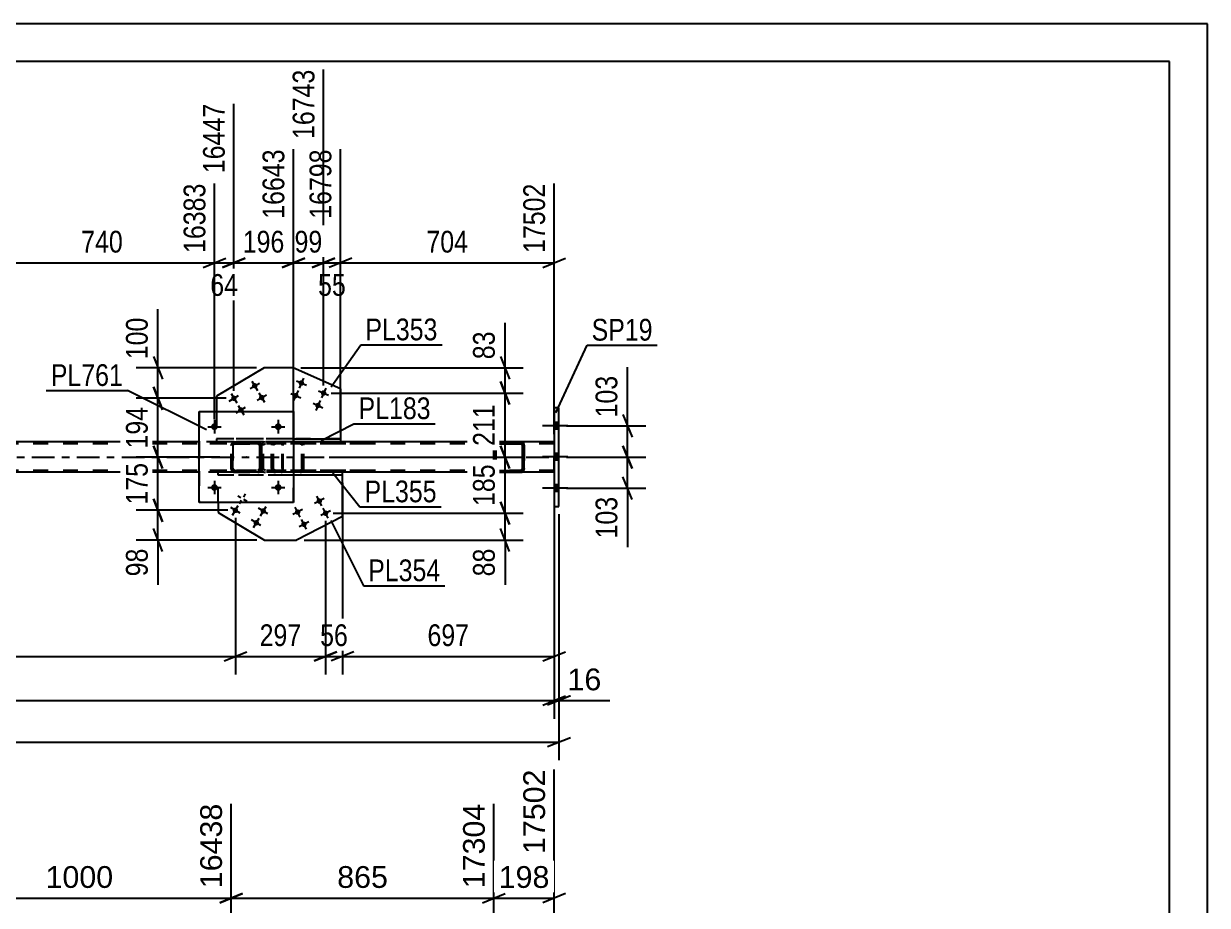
# Model space of a CAD drawing. Header units: millimetres. Extents: x -57 to 784, y -422 to 172.
# Drawn here: x 628 to 783.9, y 55.6 to 171.6 of the extents above; entities that cross this region are included whole.
import ezdxf

# ---------------------------------------------------------------- set-up
doc = ezdxf.new("R2010")
doc.units = ezdxf.units.MM
doc.linetypes.add('DXK_LINE_DOT2', pattern=[3.9198, 1.9599, -1.9599])
doc.linetypes.add('DXK_LINE_DOT3', pattern=[5.9187, 2.979, -0.9799, 0.9799, -0.9799])
doc.styles.add('Arial', font='ARIAL.TTF', dxfattribs={"height": 0.2})
doc.styles.add('Arial Narrow', font='ARIALN.TTF', dxfattribs={"height": 0.2})

# ---------------------------------------------------------------- blocks, each defined once
blk = doc.blocks.new('Unknown-122572092-1115')
at = {"color": 5, "linetype": 'Continuous'}
for p, q in [((783.89, 171.64), (-57.11, 171.64)), ((783.89, -422.36), (783.89, 171.64)), ((778.89, 166.64), (-52.11, 166.64)), ((778.89, -417.36), (778.89, 166.64))]:
    blk.add_line(p, q, dxfattribs=at)
blk = doc.blocks.new('Part-122572092-5072 - 5002')
at = {"color": 7, "linetype": 'DXK_LINE_DOT2'}
for p, q in [((660.68, 116.29), (660.64, 116.11)), ((660.64, 113.07), (660.64, 116.11)), ((660.89, 116.11), (660.91, 116.2)), ((660.89, 113.07), (660.89, 116.11)), ((660.91, 116.2), (660.97, 116.28)), ((661.15, 116.59), (660.95, 116.55)), ((660.97, 116.28), (661.05, 116.33)), ((661.05, 116.33), (661.15, 116.35)), ((672.92, 116.59), (661.15, 116.59)), ((672.92, 116.35), (661.15, 116.35)), ((664.58, 116.55), (664.38, 116.59)), ((664.38, 116.35), (664.48, 116.33)), ((664.48, 116.33), (664.56, 116.28)), ((664.56, 116.28), (664.62, 116.2)), ((664.62, 116.2), (664.64, 116.11)), ((664.64, 113.07), (664.64, 116.11)), ((664.89, 116.11), (664.86, 116.29)), ((664.89, 113.07), (664.89, 116.11)), ((660.64, 113.07), (660.68, 112.88)), ((660.91, 112.98), (660.89, 113.07)), ((660.97, 112.9), (660.91, 112.98)), ((660.95, 112.62), (661.15, 112.59)), ((661.05, 112.85), (660.97, 112.9)), ((661.15, 112.83), (661.05, 112.85)), ((672.92, 112.83), (661.15, 112.83)), ((672.92, 112.59), (661.15, 112.59)), ((664.48, 112.85), (664.38, 112.83)), ((664.38, 112.59), (664.58, 112.62)), ((664.56, 112.9), (664.48, 112.85)), ((664.62, 112.98), (664.56, 112.9)), ((664.64, 113.07), (664.62, 112.98)), ((664.86, 112.88), (664.89, 113.07))]:
    blk.add_line(p, q, dxfattribs=at)
for centre, start, end in [((661.13, 116.09), 110.7583, 155.68), ((664.4, 116.09), 24.32, 69.2417), ((661.13, 113.09), 204.32, 249.2417), ((664.4, 113.09), 290.7583, 335.68)]:
    blk.add_arc(centre, 0.496, start, end, dxfattribs=at)
blk = doc.blocks.new('Part-122572092-5283 - 5002')
at = {"color": 7, "linetype": 'DXK_LINE_DOT2'}
for p, q in [((697.85, 116.35), (43.11, 116.35)), ((669.7, 116.59), (651.11, 116.59)), ((697.85, 112.59), (697.85, 116.59)), ((697.85, 112.83), (43.11, 112.83)), ((669.98, 112.59), (651.11, 112.59)), ((693.45, 112.59), (690.4, 112.59))]:
    blk.add_line(p, q, dxfattribs=at)
at = {"color": 2, "linetype": 'Continuous'}
for p, q in [((651.11, 116.59), (623.51, 116.59)), ((697.85, 116.59), (669.7, 116.59)), ((651.11, 112.59), (623.51, 112.59)), ((690.4, 112.59), (669.98, 112.59)), ((697.85, 112.59), (693.45, 112.59))]:
    blk.add_line(p, q, dxfattribs=at)
at = {"color": 7, "linetype": 'DXK_LINE_DOT3'}
blk.add_line((43.11, 114.59), (697.85, 114.59), dxfattribs=at)
blk = doc.blocks.new('Part-122572092-5078 - 5002')
at = {"color": 7, "linetype": 'DXK_LINE_DOT2'}
for p, q in [((661.91, 116.59), (652.51, 116.59)), ((661.91, 116.35), (652.51, 116.35)), ((659.36, 116.29), (659.32, 116.11)), ((659.32, 113.07), (659.32, 116.11)), ((659.57, 116.11), (659.59, 116.2)), ((659.57, 113.07), (659.57, 116.11)), ((659.59, 116.2), (659.64, 116.28)), ((659.82, 116.59), (659.63, 116.55)), ((659.64, 116.28), (659.73, 116.33)), ((659.73, 116.33), (659.82, 116.35)), ((660.64, 116.59), (660.64, 116.35)), ((662.02, 116.55), (661.91, 116.59)), ((661.91, 116.35), (661.97, 116.33)), ((661.97, 116.33), (662.01, 116.28)), ((662.01, 116.28), (662.04, 116.2)), ((662.11, 116.45), (662.02, 116.55)), ((662.04, 116.2), (662.05, 116.11)), ((662.05, 113.07), (662.05, 116.11)), ((662.16, 116.29), (662.11, 116.45)), ((662.18, 116.11), (662.16, 116.29)), ((662.18, 113.07), (662.18, 116.11)), ((661.91, 112.83), (652.51, 112.83)), ((661.91, 112.59), (652.51, 112.59)), ((659.32, 113.07), (659.36, 112.88)), ((659.59, 112.98), (659.57, 113.07)), ((659.64, 112.9), (659.59, 112.98)), ((659.63, 112.62), (659.82, 112.59)), ((659.73, 112.85), (659.64, 112.9)), ((659.82, 112.83), (659.73, 112.85)), ((660.64, 112.59), (660.64, 112.83)), ((661.97, 112.85), (661.91, 112.83)), ((661.91, 112.59), (662.02, 112.62)), ((662.01, 112.9), (661.97, 112.85)), ((662.04, 112.98), (662.01, 112.9)), ((662.02, 112.62), (662.11, 112.73)), ((662.05, 113.07), (662.04, 112.98)), ((662.11, 112.73), (662.16, 112.88)), ((662.16, 112.88), (662.18, 113.07))]:
    blk.add_line(p, q, dxfattribs=at)
for centre, start, end in [((659.81, 116.09), 111.1941, 156.1506), ((659.81, 113.08), 203.8494, 248.8059)]:
    blk.add_arc(centre, 0.492, start, end, dxfattribs=at)
blk = doc.blocks.new('Part-122572092-5088 - 5002')
at = {"color": 2, "linetype": 'Continuous'}
for p, q in [((698.49, 121.09), (697.85, 121.09)), ((697.85, 121.09), (697.85, 108.09)), ((698.49, 108.09), (698.49, 121.09)), ((697.85, 108.09), (698.49, 108.09))]:
    blk.add_line(p, q, dxfattribs=at)
blk = doc.blocks.new('Bolt-122572092-5093 - 5002')
at = {"linetype": 'Continuous'}
for points in [[(666.59, 108.64, -1), (667.23, 108.97, -1)], [(663.75, 107.18, -1), (664.39, 107.51, -1)], [(664.57, 105.58, -1), (665.21, 105.91, -1)], [(667.42, 107.04, -1), (668.06, 107.37, -1)]]:
    blk.add_hatch(color=1, dxfattribs=at).paths.add_polyline_path(points)
at = {"color": 1, "linetype": 'Continuous'}
for p, q in [((667.56, 109.14), (666.27, 108.48)), ((667.24, 108.17), (666.59, 109.45)), ((664.71, 107.67), (663.43, 107.01)), ((664.4, 106.7), (663.74, 107.98)), ((668.07, 106.56), (667.41, 107.85)), ((665.53, 106.07), (664.25, 105.41)), ((665.22, 105.1), (664.56, 106.38)), ((668.38, 107.53), (667.1, 106.88))]:
    blk.add_line(p, q, dxfattribs=at)
blk = doc.blocks.new('Bolt-122572092-5029 - 5002')
at = {"linetype": 'Continuous'}
for points in [[(652.67, 110.59), (652.67, 110.68), (652.7, 110.77), (652.75, 110.85), (652.81, 110.91), (652.89, 110.97), (652.97, 111.01), (653.06, 111.03), (653.15, 111.03), (653.24, 111.01), (653.33, 110.97), (653.4, 110.91), (653.46, 110.85), (653.51, 110.77), (653.54, 110.68), (653.55, 110.59), (653.54, 110.5), (653.51, 110.41), (653.46, 110.33), (653.4, 110.26), (653.33, 110.21), (653.24, 110.17), (653.15, 110.15), (653.06, 110.15), (652.97, 110.17), (652.89, 110.21), (652.81, 110.26), (652.75, 110.33), (652.7, 110.41), (652.67, 110.5)], [(661.07, 110.59), (661.07, 110.68), (661.1, 110.77), (661.15, 110.85), (661.21, 110.91), (661.29, 110.97), (661.37, 111.01), (661.46, 111.03), (661.55, 111.03), (661.64, 111.01), (661.73, 110.97), (661.8, 110.91), (661.86, 110.85), (661.91, 110.77), (661.94, 110.68), (661.95, 110.59), (661.94, 110.5), (661.91, 110.41), (661.86, 110.33), (661.8, 110.26), (661.73, 110.21), (661.64, 110.17), (661.55, 110.15), (661.46, 110.15), (661.37, 110.17), (661.29, 110.21), (661.21, 110.26), (661.15, 110.33), (661.1, 110.41), (661.07, 110.5)]]:
    blk.add_hatch(color=1, dxfattribs=at).paths.add_polyline_path(points)
at = {"color": 1, "linetype": 'Continuous'}
for p, q in [((653.11, 111.47), (653.11, 109.71)), ((661.51, 111.47), (661.51, 109.71)), ((652.23, 110.59), (653.99, 110.59)), ((660.63, 110.59), (662.39, 110.59))]:
    blk.add_line(p, q, dxfattribs=at)
blk = doc.blocks.new('Bolt-122572092-5030 - 5002')
at = {"linetype": 'Continuous'}
for points in [[(652.67, 118.59), (652.67, 118.68), (652.7, 118.77), (652.75, 118.85), (652.81, 118.91), (652.89, 118.97), (652.97, 119.01), (653.06, 119.03), (653.15, 119.03), (653.24, 119.01), (653.33, 118.97), (653.4, 118.91), (653.46, 118.85), (653.51, 118.77), (653.54, 118.68), (653.55, 118.59), (653.54, 118.5), (653.51, 118.41), (653.46, 118.33), (653.4, 118.26), (653.33, 118.21), (653.24, 118.17), (653.15, 118.15), (653.06, 118.15), (652.97, 118.17), (652.89, 118.21), (652.81, 118.26), (652.75, 118.33), (652.7, 118.41), (652.67, 118.5)], [(661.07, 118.59), (661.07, 118.68), (661.1, 118.77), (661.15, 118.85), (661.21, 118.91), (661.29, 118.97), (661.37, 119.01), (661.46, 119.03), (661.55, 119.03), (661.64, 119.01), (661.73, 118.97), (661.8, 118.91), (661.86, 118.85), (661.91, 118.77), (661.94, 118.68), (661.95, 118.59), (661.94, 118.5), (661.91, 118.41), (661.86, 118.33), (661.8, 118.26), (661.73, 118.21), (661.64, 118.17), (661.55, 118.15), (661.46, 118.15), (661.37, 118.17), (661.29, 118.21), (661.21, 118.26), (661.15, 118.33), (661.1, 118.41), (661.07, 118.5)]]:
    blk.add_hatch(color=1, dxfattribs=at).paths.add_polyline_path(points)
at = {"color": 1, "linetype": 'Continuous'}
for p, q in [((652.23, 118.59), (653.99, 118.59)), ((653.11, 119.47), (653.11, 117.71)), ((660.63, 118.59), (662.39, 118.59)), ((661.51, 119.47), (661.51, 117.71))]:
    blk.add_line(p, q, dxfattribs=at)
blk = doc.blocks.new('Bolt-122572092-5031 - 5002')
at = {"linetype": 'Continuous'}
for points in [[(658.72, 124.16, -1), (658.11, 123.79, -1)], [(655.98, 122.51, -1), (655.36, 122.15, -1)], [(659.65, 122.61, -1), (659.03, 122.24, -1)], [(656.9, 120.97, -1), (656.28, 120.6, -1)]]:
    blk.add_hatch(color=1, dxfattribs=at).paths.add_polyline_path(points)
at = {"color": 1, "linetype": 'Continuous'}
for p, q in [((657.8, 123.6), (659.03, 124.34)), ((658.05, 124.59), (658.78, 123.35)), ((655.05, 121.96), (656.29, 122.7)), ((655.3, 122.95), (656.04, 121.71)), ((658.72, 122.06), (659.96, 122.8)), ((658.97, 123.04), (659.71, 121.81)), ((655.97, 120.42), (657.21, 121.15)), ((656.22, 121.4), (656.96, 120.17))]:
    blk.add_line(p, q, dxfattribs=at)
blk = doc.blocks.new('Bolt-122572092-5032 - 5002')
at = {"linetype": 'Continuous'}
for points in [[(664.89, 124.19, -1), (664.23, 124.48, -1)], [(667.81, 122.88, -1), (667.15, 123.17, -1)], [(664.15, 122.54, -1), (663.5, 122.84, -1)], [(667.07, 121.23, -1), (666.42, 121.53, -1)]]:
    blk.add_hatch(color=1, dxfattribs=at).paths.add_polyline_path(points)
at = {"color": 1, "linetype": 'Continuous'}
for p, q in [((664.85, 124.99), (664.27, 123.68)), ((664.12, 123.35), (663.53, 122.03)), ((663.9, 124.63), (665.22, 124.04)), ((666.82, 123.32), (668.14, 122.73)), ((667.77, 123.68), (667.19, 122.37)), ((663.17, 122.98), (664.48, 122.4)), ((666.09, 121.68), (667.4, 121.09)), ((667.04, 122.04), (666.45, 120.72))]:
    blk.add_line(p, q, dxfattribs=at)
blk = doc.blocks.new('Part-122572092-5103 - 5002')
at = {"color": 7, "linetype": 'DXK_LINE_DOT2'}
for p in [(669.98, 112.19), (653.61, 108.59)]:
    blk.add_line(p, (653.61, 112.19), dxfattribs=at)
at = {"color": 2, "linetype": 'Continuous'}
for p, q in [((669.98, 106.78), (669.98, 112.19)), ((653.61, 108.59), (653.61, 107.3)), ((653.61, 107.3), (659.69, 103.67)), ((669.98, 106.78), (663.93, 103.67)), ((659.69, 103.67), (663.93, 103.67))]:
    blk.add_line(p, q, dxfattribs=at)
blk = doc.blocks.new('Bolt-122572092-5042 - 5002')
at = {"linetype": 'Continuous'}
for points in [[(698.49, 118.25), (698.49, 119.13), (697.85, 119.13), (697.85, 118.25)], [(698.49, 118.25), (698.49, 119.13), (697.85, 119.13), (697.85, 118.25)], [(698.49, 118.25), (698.49, 119.13), (697.85, 119.13), (697.85, 118.25)], [(698.49, 114.17), (698.49, 115.05), (697.85, 115.05), (697.85, 114.17)], [(698.49, 114.17), (698.49, 115.05), (697.85, 115.05), (697.85, 114.17)], [(698.49, 110.05), (698.49, 110.93), (697.85, 110.93), (697.85, 110.05)], [(698.49, 110.05), (698.49, 110.93), (697.85, 110.93), (697.85, 110.05)], [(698.49, 110.05), (698.49, 110.93), (697.85, 110.93), (697.85, 110.05)]]:
    blk.add_hatch(color=1, dxfattribs=at).paths.add_polyline_path(points)
at = {"color": 1, "linetype": 'Continuous'}
for p, q in [((699.65, 118.69), (696.33, 118.69)), ((699.65, 118.69), (696.33, 118.69)), ((699.65, 118.69), (696.33, 118.69)), ((698.49, 119.13), (697.85, 119.13)), ((698.49, 119.13), (697.85, 119.13)), ((698.49, 119.13), (697.85, 119.13)), ((698.49, 118.25), (697.85, 118.25)), ((698.49, 118.25), (697.85, 118.25)), ((698.49, 118.25), (697.85, 118.25)), ((699.65, 114.61), (696.33, 114.61)), ((699.65, 114.61), (696.33, 114.61)), ((698.49, 115.05), (697.85, 115.05)), ((698.49, 115.05), (697.85, 115.05)), ((698.49, 114.17), (697.85, 114.17)), ((698.49, 114.17), (697.85, 114.17)), ((698.49, 110.93), (697.85, 110.93)), ((698.49, 110.93), (697.85, 110.93)), ((698.49, 110.93), (697.85, 110.93)), ((699.65, 110.49), (696.33, 110.49)), ((699.65, 110.49), (696.33, 110.49)), ((699.65, 110.49), (696.33, 110.49)), ((698.49, 110.05), (697.85, 110.05)), ((698.49, 110.05), (697.85, 110.05)), ((698.49, 110.05), (697.85, 110.05))]:
    blk.add_line(p, q, dxfattribs=at)
blk = doc.blocks.new('Part-122572092-5098 - 5002')
at = {"color": 7, "linetype": 'DXK_LINE_DOT2'}
for p, q in [((653.61, 112.19), (653.61, 112.59)), ((663.51, 112.59), (653.61, 112.59)), ((663.51, 112.19), (653.61, 112.19))]:
    blk.add_line(p, q, dxfattribs=at)
at = {"color": 2, "linetype": 'Continuous'}
for p, q in [((669.98, 112.59), (663.51, 112.59)), ((669.98, 112.19), (669.98, 112.59)), ((669.98, 112.19), (663.51, 112.19))]:
    blk.add_line(p, q, dxfattribs=at)
blk = doc.blocks.new('Part-122572092-5109 - 5002')
at = {"color": 7, "linetype": 'DXK_LINE_DOT2'}
for p, q in [((653.4, 116.99), (653.4, 116.59)), ((663.51, 116.99), (653.4, 116.99)), ((663.51, 116.59), (653.4, 116.59))]:
    blk.add_line(p, q, dxfattribs=at)
at = {"color": 2, "linetype": 'Continuous'}
for p, q in [((663.51, 116.99), (669.7, 116.99)), ((669.7, 116.99), (669.7, 116.59)), ((669.7, 116.59), (663.51, 116.59))]:
    blk.add_line(p, q, dxfattribs=at)
blk = doc.blocks.new('Part-122572092-5114 - 5002')
at = {"color": 2, "linetype": 'Continuous'}
for p, q in [((659.66, 126.35), (653.4, 122.61)), ((663.49, 126.35), (659.66, 126.35)), ((669.7, 123.57), (663.49, 126.35)), ((669.7, 123.57), (669.7, 116.99)), ((653.4, 122.61), (653.4, 120.59))]:
    blk.add_line(p, q, dxfattribs=at)
at = {"color": 7, "linetype": 'DXK_LINE_DOT2'}
for p in [(653.4, 120.59), (669.7, 116.99)]:
    blk.add_line(p, (653.4, 116.99), dxfattribs=at)
blk = doc.blocks.new('Part-122572092-5156 - 5002')
at = {"color": 2, "linetype": 'Continuous'}
for p, q in [((651.11, 108.59), (651.11, 120.59)), ((651.11, 120.59), (651.11, 120.59)), ((651.11, 120.59), (663.51, 120.59)), ((663.51, 120.59), (663.51, 108.59)), ((651.11, 108.59), (651.11, 108.59)), ((663.51, 108.59), (651.11, 108.59))]:
    blk.add_line(p, q, dxfattribs=at)
at = {"color": 7, "linetype": 'DXK_LINE_DOT2'}
for p, q in [((651.11, 120.59), (651.11, 108.59)), ((651.11, 120.59), (651.11, 120.59)), ((663.51, 108.59), (663.51, 120.59)), ((651.11, 108.59), (651.11, 108.59))]:
    blk.add_line(p, q, dxfattribs=at)
blk = doc.blocks.new('Part-122572092-5223 - 5002')
at = {"color": 7, "linetype": 'DXK_LINE_DOT2'}
for p, q in [((655.3, 116.11), (655.34, 116.29)), ((655.3, 116.11), (655.31, 116.11)), ((655.3, 113.07), (655.3, 116.11)), ((655.34, 116.29), (655.31, 116.11)), ((655.31, 113.07), (655.31, 116.11)), ((655.56, 116.2), (655.54, 116.11)), ((655.55, 116.11), (655.54, 116.11)), ((655.54, 116.11), (655.54, 113.07)), ((655.55, 116.11), (655.56, 116.2)), ((655.55, 113.07), (655.55, 116.11)), ((655.56, 116.2), (655.62, 116.28)), ((655.61, 116.28), (655.56, 116.2)), ((655.6, 116.55), (655.78, 116.59)), ((655.79, 116.59), (655.6, 116.55)), ((655.69, 116.33), (655.61, 116.28)), ((655.62, 116.28), (655.69, 116.33)), ((655.69, 116.33), (655.79, 116.35)), ((655.78, 116.35), (655.69, 116.33)), ((655.79, 116.59), (655.78, 116.59)), ((655.78, 116.59), (658.82, 116.59)), ((655.78, 116.35), (655.79, 116.35)), ((658.82, 116.35), (655.78, 116.35)), ((655.79, 116.59), (658.83, 116.59)), ((655.79, 116.35), (658.83, 116.35)), ((658.82, 116.59), (658.83, 116.59)), ((658.82, 116.59), (659, 116.55)), ((658.83, 116.35), (658.82, 116.35)), ((658.91, 116.33), (658.82, 116.35)), ((659.01, 116.55), (658.83, 116.59)), ((658.83, 116.35), (658.92, 116.33)), ((658.91, 116.33), (658.92, 116.33)), ((658.99, 116.28), (658.91, 116.33)), ((658.92, 116.33), (658.99, 116.28)), ((658.99, 116.28), (659.05, 116.2)), ((659.04, 116.2), (658.99, 116.28)), ((659.06, 116.11), (659.04, 116.2)), ((659.05, 116.2), (659.07, 116.11)), ((659.07, 116.11), (659.06, 116.11)), ((659.06, 116.11), (659.06, 113.07)), ((659.07, 113.07), (659.07, 116.11)), ((659.26, 116.29), (659.3, 116.11)), ((659.31, 116.11), (659.27, 116.29)), ((659.31, 116.11), (659.3, 116.11)), ((659.3, 116.11), (659.3, 113.07)), ((659.31, 113.07), (659.31, 116.11)), ((655.31, 113.07), (655.3, 113.07)), ((655.34, 112.88), (655.3, 113.07)), ((655.31, 113.07), (655.34, 112.88)), ((655.54, 113.07), (655.55, 113.07)), ((655.54, 113.07), (655.56, 112.98)), ((655.56, 112.98), (655.55, 113.07)), ((655.62, 112.9), (655.56, 112.98)), ((655.56, 112.98), (655.61, 112.9)), ((655.6, 112.62), (655.6, 112.62)), ((655.78, 112.59), (655.6, 112.62)), ((655.6, 112.62), (655.79, 112.59)), ((655.61, 112.9), (655.69, 112.85)), ((655.69, 112.85), (655.62, 112.9)), ((655.79, 112.83), (655.69, 112.85)), ((655.69, 112.85), (655.78, 112.83)), ((655.79, 112.83), (655.78, 112.83)), ((655.78, 112.83), (658.82, 112.83)), ((655.79, 112.59), (655.78, 112.59)), ((655.78, 112.59), (658.82, 112.59)), ((655.79, 112.83), (658.83, 112.83)), ((655.79, 112.59), (658.83, 112.59)), ((658.82, 112.83), (658.91, 112.85)), ((658.82, 112.83), (658.83, 112.83)), ((659, 112.62), (658.82, 112.59)), ((658.82, 112.59), (658.83, 112.59)), ((658.92, 112.85), (658.83, 112.83)), ((658.83, 112.59), (659.01, 112.62)), ((658.91, 112.85), (658.99, 112.9)), ((658.99, 112.9), (658.92, 112.85)), ((659.05, 112.98), (658.99, 112.9)), ((658.99, 112.9), (659.04, 112.98)), ((659.04, 112.98), (659.06, 113.07)), ((659.07, 113.07), (659.05, 112.98)), ((659.06, 113.07), (659.07, 113.07)), ((659.3, 113.07), (659.26, 112.88)), ((659.27, 112.88), (659.31, 113.07)), ((659.3, 113.07), (659.31, 113.07))]:
    blk.add_line(p, q, dxfattribs=at)
at = {"color": 7, "linetype": 'DXK_LINE_DOT3'}
blk.add_line((657.31, 114.59), (657.3, 114.59), dxfattribs=at)
at = {"color": 7, "linetype": 'DXK_LINE_DOT2'}
for centre, start, end in [((655.78, 116.11), 112.5, 157.5), ((655.79, 116.11), 112.5, 157.5), ((658.82, 116.11), 22.5, 67.5), ((658.83, 116.11), 22.5, 67.5), ((655.78, 113.07), 202.5, 247.5), ((655.79, 113.07), 202.5, 247.5), ((658.82, 113.07), 292.5, 337.5), ((658.83, 113.07), 292.5, 337.5)]:
    blk.add_arc(centre, 0.48, start, end, dxfattribs=at)
blk = doc.blocks.new('Bolt-122572092-5274 - 5002')
at = {"linetype": 'Continuous'}
for points in [[(655.56, 107.76, -1), (656.18, 107.39, -1)], [(659.23, 107.67, -1), (659.85, 107.3, -1)], [(658.31, 106.12, -1), (658.93, 105.75, -1)]]:
    blk.add_hatch(color=1, dxfattribs=at).paths.add_polyline_path(points)
at = {"color": 1, "linetype": 'Continuous'}
for p, q in [((656.18, 109.49), (656.59, 109.25)), ((657.16, 109.74), (656.92, 109.33)), ((656.49, 107.21), (655.26, 107.95)), ((655.5, 106.96), (656.24, 108.2)), ((656.43, 108.5), (656.67, 108.92)), ((657.41, 108.75), (657, 109)), ((660.16, 107.12), (658.93, 107.85)), ((659.18, 106.87), (659.91, 108.1)), ((659.24, 105.57), (658, 106.31)), ((658.25, 105.32), (658.99, 106.56))]:
    blk.add_line(p, q, dxfattribs=at)
blk = doc.blocks.new('Part-122572092-5276 - 5002')
at = {"color": 2, "linetype": 'Continuous'}
for p, q in [((689.92, 116.11), (689.95, 116.29)), ((689.96, 116.29), (689.92, 116.11)), ((689.92, 113.07), (689.92, 116.11)), ((689.92, 116.11), (689.92, 116.11)), ((689.92, 113.07), (689.92, 116.11)), ((690.16, 116.11), (690.18, 116.2)), ((690.16, 113.07), (690.16, 116.11)), ((690.18, 116.2), (690.23, 116.28)), ((690.21, 116.55), (690.4, 116.59)), ((690.4, 116.59), (690.22, 116.55)), ((690.23, 116.28), (690.31, 116.33)), ((690.31, 116.33), (690.4, 116.35)), ((690.4, 116.59), (693.44, 116.59)), ((690.4, 116.59), (690.4, 116.59)), ((690.4, 116.59), (693.44, 116.59)), ((690.4, 116.35), (693.44, 116.35)), ((693.44, 116.59), (693.44, 116.59)), ((693.44, 116.59), (693.44, 116.59)), ((693.62, 116.55), (693.44, 116.59)), ((693.44, 116.35), (693.53, 116.33)), ((693.53, 116.33), (693.61, 116.28)), ((693.61, 116.28), (693.53, 116.33)), ((693.61, 116.28), (693.66, 116.2)), ((693.66, 116.2), (693.61, 116.28)), ((693.66, 116.2), (693.68, 116.11)), ((693.68, 116.11), (693.66, 116.2)), ((693.68, 113.07), (693.68, 116.11)), ((693.68, 116.11), (693.68, 116.11)), ((693.68, 113.07), (693.68, 116.11)), ((693.92, 116.11), (693.88, 116.29)), ((693.92, 113.07), (693.92, 116.11)), ((689.92, 113.07), (689.92, 113.07)), ((689.95, 112.88), (689.92, 113.07)), ((689.92, 113.07), (689.96, 112.88)), ((690.18, 112.98), (690.16, 113.07)), ((690.23, 112.9), (690.18, 112.98)), ((690.21, 112.62), (690.22, 112.62)), ((690.22, 112.62), (690.21, 112.62)), ((690.22, 112.62), (690.4, 112.59)), ((690.31, 112.85), (690.23, 112.9)), ((690.4, 112.83), (690.31, 112.85)), ((690.4, 112.83), (693.44, 112.83)), ((690.4, 112.83), (693.44, 112.83)), ((690.4, 112.59), (693.44, 112.59)), ((693.53, 112.85), (693.44, 112.83)), ((693.44, 112.83), (693.53, 112.85)), ((693.44, 112.83), (693.44, 112.83)), ((693.44, 112.59), (693.62, 112.62)), ((693.61, 112.9), (693.53, 112.85)), ((693.53, 112.85), (693.61, 112.9)), ((693.66, 112.98), (693.61, 112.9)), ((693.61, 112.9), (693.66, 112.98)), ((693.68, 113.07), (693.66, 112.98)), ((693.66, 112.98), (693.68, 113.07)), ((693.68, 113.07), (693.68, 113.07)), ((693.88, 112.88), (693.92, 113.07))]:
    blk.add_line(p, q, dxfattribs=at)
at = {"color": 7, "linetype": 'DXK_LINE_DOT2'}
for p, q in [((690.17, 116.2), (690.16, 116.11)), ((690.16, 116.11), (690.16, 116.11)), ((690.16, 116.11), (690.16, 113.07)), ((690.23, 116.28), (690.17, 116.2)), ((690.3, 116.33), (690.23, 116.28)), ((690.4, 116.35), (690.3, 116.33)), ((690.4, 116.35), (690.4, 116.35)), ((693.44, 116.35), (690.4, 116.35)), ((693.44, 116.59), (693.62, 116.55)), ((693.44, 116.35), (693.44, 116.35)), ((693.44, 116.35), (693.44, 116.35)), ((693.53, 116.33), (693.53, 116.33)), ((693.68, 116.11), (693.68, 116.11)), ((693.88, 116.29), (693.92, 116.11)), ((693.92, 116.11), (693.92, 116.11)), ((693.92, 116.11), (693.92, 113.07)), ((690.16, 113.07), (690.16, 113.07)), ((690.16, 113.07), (690.17, 112.98)), ((690.17, 112.98), (690.23, 112.9)), ((690.4, 112.59), (690.22, 112.62)), ((690.23, 112.9), (690.3, 112.85)), ((690.3, 112.85), (690.31, 112.85)), ((690.4, 112.83), (690.4, 112.83)), ((690.4, 112.59), (690.4, 112.59)), ((690.4, 112.59), (693.44, 112.59)), ((693.62, 112.62), (693.44, 112.59)), ((693.44, 112.59), (693.44, 112.59)), ((693.68, 113.07), (693.68, 113.07)), ((693.92, 113.07), (693.88, 112.88)), ((693.92, 113.07), (693.92, 113.07))]:
    blk.add_line(p, q, dxfattribs=at)
at = {"color": 2, "linetype": 'Continuous'}
for centre, start, end in [((690.4, 116.11), 112.5006, 157.5006), ((690.4, 116.11), 112.5006, 157.5006), ((693.44, 116.11), 22.5006, 67.5006), ((690.4, 113.07), 202.5006, 247.5006), ((690.4, 113.07), 202.5006, 247.5006), ((693.44, 113.07), 292.5006, 337.5006)]:
    blk.add_arc(centre, 0.48, start, end, dxfattribs=at)
at = {"color": 7, "linetype": 'DXK_LINE_DOT2'}
for centre, start, end in [((693.44, 116.11), 22.5006, 67.5006), ((693.44, 113.07), 292.5006, 337.5006)]:
    blk.add_arc(centre, 0.48, start, end, dxfattribs=at)
blk = doc.blocks.new('StraightDimension-122572092-4414 - 3067')
at = {"color": 7, "linetype": 'Continuous'}
for p, q in [((615.3, 16.31), (615.3, 68.95)), ((655.3, 15.16), (655.3, 68.95)), ((616.8, 57.13), (613.8, 55.93)), ((615.3, 56.53), (655.3, 56.53)), ((653.8, 55.93), (656.8, 57.13))]:
    blk.add_line(p, q, dxfattribs=at)
at = {"color": 0, "linetype": 'Continuous'}
blk.add_wipeout([(654.7, 69.55), (650.5, 69.55), (650.5, 57.23), (654.7, 57.23)], dxfattribs=at)
at = {"color": 0}
blk.add_wipeout([(640.35, 57.28), (640.35, 61.48), (630.26, 61.48), (630.26, 57.28)], dxfattribs=at)
at = {"color": 3, "linetype": 'Continuous', "style": 'Arial'}
blk.add_text('16438', height=2.865, rotation=90.0002, dxfattribs=at).set_placement((654.1, 57.83))
at = {"color": 3, "style": 'Arial'}
blk.add_text('1000', height=2.865, dxfattribs=at).set_placement((630.86, 57.88))
blk = doc.blocks.new('StraightDimension-122572092-4422 - 3067')
at = {"color": 7, "linetype": 'Continuous'}
for p, q in [((655.3, 15.16), (655.3, 68.95)), ((689.92, 16.17), (689.92, 68.95)), ((656.8, 57.13), (653.8, 55.93)), ((655.3, 56.53), (689.92, 56.53)), ((688.42, 55.93), (691.42, 57.13))]:
    blk.add_line(p, q, dxfattribs=at)
at = {"color": 0, "linetype": 'Continuous'}
blk.add_wipeout([(689.32, 69.55), (685.12, 69.55), (685.12, 57.23), (689.32, 57.23)], dxfattribs=at)
at = {"color": 0}
blk.add_wipeout([(676.55, 57.28), (676.55, 61.48), (668.68, 61.48), (668.68, 57.28)], dxfattribs=at)
at = {"color": 3, "linetype": 'Continuous', "style": 'Arial'}
blk.add_text('17304', height=2.865, rotation=90.0002, dxfattribs=at).set_placement((688.72, 57.83))
at = {"color": 3, "style": 'Arial'}
blk.add_text('865', height=2.865, dxfattribs=at).set_placement((669.28, 57.88))
blk = doc.blocks.new('StraightDimension-122572092-4430 - 3067')
at = {"color": 7, "linetype": 'Continuous'}
for p, q in [((697.85, 3), (697.85, 73.45)), ((689.92, 16.17), (689.92, 68.95)), ((688.42, 55.93), (691.42, 57.13)), ((689.92, 56.53), (697.85, 56.53)), ((699.35, 57.13), (696.35, 55.93))]:
    blk.add_line(p, q, dxfattribs=at)
at = {"color": 0}
blk.add_wipeout([(697.82, 57.28), (697.82, 61.48), (689.95, 61.48), (689.95, 57.28)], dxfattribs=at)
at = {"color": 3, "style": 'Arial'}
blk.add_text('198', height=2.865, dxfattribs=at).set_placement((690.55, 57.88))
at = {"color": 0, "linetype": 'Continuous'}
blk.add_wipeout([(697.25, 74.05), (693.05, 74.05), (693.05, 61.73), (697.25, 61.73)], dxfattribs=at)
at = {"color": 3, "linetype": 'Continuous', "style": 'Arial'}
blk.add_text('17502', height=2.865, rotation=90.0002, dxfattribs=at).set_placement((696.65, 62.33))
blk = doc.blocks.new('StraightDimension-122572092-6124 - 5002')
at = {"color": 7, "linetype": 'Continuous'}
for p, q in [((690.78, 127.85), (691.98, 124.85)), ((664.49, 126.35), (693.78, 126.35)), ((691.38, 123.02), (691.38, 126.35)), ((691.98, 121.52), (690.78, 124.52)), ((668.48, 123.02), (693.78, 123.02))]:
    blk.add_line(p, q, dxfattribs=at)
at = {"color": 0}
blk.add_wipeout([(690.63, 131.73), (686.43, 131.73), (686.43, 126.87), (690.63, 126.87)], dxfattribs=at)
at = {"color": 7, "linetype": 'Continuous'}
blk.add_line((691.38, 126.35), (691.38, 132.25), dxfattribs=at)
blk.add_line((691.38, 126.35), (691.38, 132.25), dxfattribs=at)
at = {"color": 3, "style": 'Arial Narrow'}
blk.add_text('83', height=2.863, rotation=90.0002, dxfattribs=at).set_placement((690.03, 127.47))
blk = doc.blocks.new('StraightDimension-122572092-6211 - 5002')
at = {"color": 7, "linetype": 'Continuous'}
for p, q in [((645.07, 123.83), (646.27, 120.83)), ((654.67, 122.33), (642.82, 122.33)), ((645.67, 114.59), (645.67, 122.33)), ((646.27, 113.09), (645.07, 116.09)), ((653.83, 114.59), (642.82, 114.59))]:
    blk.add_line(p, q, dxfattribs=at)
at = {"color": 0}
blk.add_wipeout([(644.92, 121.8), (640.72, 121.8), (640.72, 115.12), (644.92, 115.12)], dxfattribs=at)
at = {"color": 3, "style": 'Arial Narrow'}
blk.add_text('194', height=2.863, rotation=90.0002, dxfattribs=at).set_placement((644.32, 115.72))
blk = doc.blocks.new('StraightDimension-122572092-15961 - 5002')
at = {"color": 7, "linetype": 'Continuous'}
for p, q in [((667.48, 124.02), (667.48, 165.6)), ((669.7, 117.99), (669.7, 155.1)), ((665.98, 139.56), (668.98, 140.76)), ((671.2, 140.76), (668.2, 139.56)), ((667.48, 140.16), (669.7, 140.16))]:
    blk.add_line(p, q, dxfattribs=at)
at = {"color": 0, "linetype": 'Continuous'}
blk.add_wipeout([(669.1, 155.7), (664.9, 155.7), (664.9, 145.36), (669.1, 145.36)], dxfattribs=at)
at = {"color": 0}
blk.add_wipeout([(671.02, 135.21), (671.02, 139.41), (666.16, 139.41), (666.16, 135.21)], dxfattribs=at)
at = {"color": 3, "linetype": 'Continuous', "style": 'Arial Narrow'}
blk.add_text('16798', height=2.863, rotation=90.0002, dxfattribs=at).set_placement((668.5, 145.96))
at = {"color": 3, "style": 'Arial Narrow'}
blk.add_text('55', height=2.863, dxfattribs=at).set_placement((666.76, 135.81))
blk = doc.blocks.new('StraightDimension-122572092-6135 - 5002')
at = {"color": 7, "linetype": 'Continuous'}
for p, q in [((690.78, 108.71), (691.98, 105.71)), ((668.74, 107.21), (693.78, 107.21)), ((691.38, 103.67), (691.38, 107.21)), ((691.98, 102.17), (690.78, 105.17)), ((664.93, 103.67), (693.78, 103.67))]:
    blk.add_line(p, q, dxfattribs=at)
at = {"color": 0}
blk.add_wipeout([(690.63, 103.15), (686.43, 103.15), (686.43, 98.29), (690.63, 98.29)], dxfattribs=at)
at = {"color": 7, "linetype": 'Continuous'}
blk.add_line((691.38, 103.67), (691.38, 97.77), dxfattribs=at)
blk.add_line((691.38, 103.67), (691.38, 97.77), dxfattribs=at)
at = {"color": 3, "style": 'Arial Narrow'}
blk.add_text('88', height=2.863, rotation=90.0002, dxfattribs=at).set_placement((690.03, 98.89))
blk = doc.blocks.new('StraightDimension-122572092-5929 - 5002')
at = {"color": 7, "linetype": 'Continuous'}
for p, q in [((697.85, 107.09), (697.85, 80.14)), ((696.35, 81.94), (699.35, 83.14)), ((9.28, 82.54), (697.85, 82.54))]:
    blk.add_line(p, q, dxfattribs=at)
blk = doc.blocks.new('StraightDimension-122572092-6264 - 5002')
at = {"color": 7, "linetype": 'Continuous'}
for p, q in [((706.92, 120.19), (708.12, 117.19)), ((699.49, 118.69), (709.92, 118.69)), ((707.52, 114.59), (707.52, 118.69)), ((708.12, 113.09), (706.92, 116.09)), ((699.49, 114.59), (709.92, 114.59))]:
    blk.add_line(p, q, dxfattribs=at)
at = {"color": 0}
blk.add_wipeout([(706.77, 125.9), (702.57, 125.9), (702.57, 119.21), (706.77, 119.21)], dxfattribs=at)
at = {"color": 7, "linetype": 'Continuous'}
blk.add_line((707.52, 118.69), (707.52, 126.42), dxfattribs=at)
blk.add_line((707.52, 118.69), (707.52, 126.42), dxfattribs=at)
at = {"color": 3, "style": 'Arial Narrow'}
blk.add_text('103', height=2.863, rotation=90.0002, dxfattribs=at).set_placement((706.17, 119.81))
blk = doc.blocks.new('StraightDimension-122572092-5919 - 5002')
at = {"color": 7, "linetype": 'Continuous'}
for p, q in [((697.85, 107.09), (697.85, 80.14)), ((698.49, 107.09), (698.49, 80.14)), ((696.35, 81.94), (699.35, 83.14)), ((699.99, 83.14), (696.99, 81.94)), ((697.85, 82.54), (698.49, 82.54))]:
    blk.add_line(p, q, dxfattribs=at)
at = {"color": 0}
blk.add_wipeout([(704.66, 83.29), (704.66, 87.49), (699.01, 87.49), (699.01, 83.29)], dxfattribs=at)
at = {"color": 7, "linetype": 'Continuous'}
blk.add_line((698.49, 82.54), (705.18, 82.54), dxfattribs=at)
blk.add_line((698.49, 82.54), (705.18, 82.54), dxfattribs=at)
at = {"color": 3, "style": 'Arial'}
blk.add_text('16', height=2.865, dxfattribs=at).set_placement((699.61, 83.89))
blk = doc.blocks.new('StraightDimension-122572092-5286 - 5002')
at = {"color": 7, "linetype": 'Continuous'}
for p, q in [((698.49, 107.09), (698.49, 74.68)), ((8.64, 77.08), (698.49, 77.08)), ((696.99, 76.48), (699.99, 77.68))]:
    blk.add_line(p, q, dxfattribs=at)
blk = doc.blocks.new('StraightDimension-122572092-6037 - 5002')
at = {"color": 7, "linetype": 'Continuous'}
for p, q in [((669.98, 111.19), (669.98, 85.96)), ((697.85, 111.59), (697.85, 85.96)), ((671.48, 88.96), (668.48, 87.76)), ((696.35, 87.76), (699.35, 88.96)), ((669.98, 88.36), (697.85, 88.36))]:
    blk.add_line(p, q, dxfattribs=at)
at = {"color": 0}
blk.add_wipeout([(687.26, 89.11), (687.26, 93.31), (680.57, 93.31), (680.57, 89.11)], dxfattribs=at)
at = {"color": 3, "style": 'Arial Narrow'}
blk.add_text('697', height=2.863, dxfattribs=at).set_placement((681.17, 89.71))
blk = doc.blocks.new('StraightDimension-122572092-6045 - 5002')
at = {"color": 7, "linetype": 'Continuous'}
for p, q in [((669.98, 111.19), (669.98, 85.96)), ((667.74, 106.21), (667.74, 85.96)), ((666.24, 87.76), (669.24, 88.96)), ((671.48, 88.96), (668.48, 87.76)), ((667.74, 88.36), (669.98, 88.36))]:
    blk.add_line(p, q, dxfattribs=at)
at = {"color": 0}
blk.add_wipeout([(671.29, 89.11), (671.29, 93.31), (666.43, 93.31), (666.43, 89.11)], dxfattribs=at)
at = {"color": 3, "style": 'Arial Narrow'}
blk.add_text('56', height=2.863, dxfattribs=at).set_placement((667.03, 89.71))
blk = doc.blocks.new('StraightDimension-122572092-6053 - 5002')
at = {"color": 7, "linetype": 'Continuous'}
for p, q in [((655.87, 106.58), (655.87, 85.96)), ((667.74, 106.21), (667.74, 85.96)), ((654.37, 87.76), (657.37, 88.96)), ((669.24, 88.96), (666.24, 87.76)), ((655.87, 88.36), (667.74, 88.36))]:
    blk.add_line(p, q, dxfattribs=at)
at = {"color": 0}
blk.add_wipeout([(665.15, 89.11), (665.15, 93.31), (658.46, 93.31), (658.46, 89.11)], dxfattribs=at)
at = {"color": 3, "style": 'Arial Narrow'}
blk.add_text('297', height=2.863, dxfattribs=at).set_placement((659.06, 89.71))
blk = doc.blocks.new('StraightDimension-122572092-6063 - 5002')
at = {"color": 7, "linetype": 'Continuous'}
for p, q in [((584.78, 111.19), (584.78, 85.96)), ((655.87, 106.58), (655.87, 85.96)), ((586.28, 88.96), (583.28, 87.76)), ((654.37, 87.76), (657.37, 88.96)), ((584.78, 88.36), (655.87, 88.36))]:
    blk.add_line(p, q, dxfattribs=at)
at = {"color": 0}
blk.add_wipeout([(624.59, 89.11), (624.59, 93.31), (616.07, 93.31), (616.07, 89.11)], dxfattribs=at)
at = {"color": 3, "style": 'Arial Narrow'}
blk.add_text('1777', height=2.863, dxfattribs=at).set_placement((616.67, 89.71))
blk = doc.blocks.new('StraightDimension-122572092-6090 - 5002')
at = {"color": 7, "linetype": 'Continuous'}
for p, q in [((690.78, 124.52), (691.98, 121.52)), ((668.48, 123.02), (693.78, 123.02)), ((691.38, 114.59), (691.38, 123.02)), ((691.98, 113.09), (690.78, 116.09)), ((668.21, 114.59), (693.78, 114.59))]:
    blk.add_line(p, q, dxfattribs=at)
at = {"color": 0}
blk.add_wipeout([(690.63, 122.15), (686.43, 122.15), (686.43, 115.46), (690.63, 115.46)], dxfattribs=at)
at = {"color": 3, "style": 'Arial Narrow'}
blk.add_text('211', height=2.863, rotation=90.0002, dxfattribs=at).set_placement((690.03, 116.06))
blk = doc.blocks.new('StraightDimension-122572092-6108 - 5002')
at = {"color": 7, "linetype": 'Continuous'}
for p, q in [((690.78, 116.09), (691.98, 113.09)), ((668.21, 114.59), (693.78, 114.59)), ((691.38, 107.21), (691.38, 114.59)), ((691.98, 105.71), (690.78, 108.71)), ((668.74, 107.21), (693.78, 107.21))]:
    blk.add_line(p, q, dxfattribs=at)
at = {"color": 0}
blk.add_wipeout([(690.63, 114.24), (686.43, 114.24), (686.43, 107.55), (690.63, 107.55)], dxfattribs=at)
at = {"color": 3, "style": 'Arial Narrow'}
blk.add_text('185', height=2.863, rotation=90.0002, dxfattribs=at).set_placement((690.03, 108.15))
blk = doc.blocks.new('StraightDimension-122572092-6201 - 5002')
at = {"color": 7, "linetype": 'Continuous'}
for p, q in [((645.07, 127.85), (646.27, 124.85)), ((658.66, 126.35), (642.82, 126.35)), ((645.67, 122.33), (645.67, 126.35)), ((646.27, 120.83), (645.07, 123.83)), ((654.67, 122.33), (642.82, 122.33))]:
    blk.add_line(p, q, dxfattribs=at)
at = {"color": 0}
blk.add_wipeout([(644.92, 133.56), (640.72, 133.56), (640.72, 126.87), (644.92, 126.87)], dxfattribs=at)
at = {"color": 7, "linetype": 'Continuous'}
blk.add_line((645.67, 126.35), (645.67, 134.08), dxfattribs=at)
blk.add_line((645.67, 126.35), (645.67, 134.08), dxfattribs=at)
at = {"color": 3, "style": 'Arial Narrow'}
blk.add_text('100', height=2.863, rotation=90.0002, dxfattribs=at).set_placement((644.32, 127.47))
blk = doc.blocks.new('StraightDimension-122572092-6228 - 5002')
at = {"color": 7, "linetype": 'Continuous'}
for p, q in [((645.07, 116.09), (646.27, 113.09)), ((653.83, 114.59), (642.82, 114.59)), ((645.67, 107.58), (645.67, 114.59)), ((654.87, 107.58), (642.82, 107.58)), ((646.27, 106.08), (645.07, 109.08))]:
    blk.add_line(p, q, dxfattribs=at)
at = {"color": 0}
blk.add_wipeout([(644.92, 114.42), (640.72, 114.42), (640.72, 107.74), (644.92, 107.74)], dxfattribs=at)
at = {"color": 3, "style": 'Arial Narrow'}
blk.add_text('175', height=2.863, rotation=90.0002, dxfattribs=at).set_placement((644.32, 108.34))
blk = doc.blocks.new('StraightDimension-122572092-6245 - 5002')
at = {"color": 7, "linetype": 'Continuous'}
for p, q in [((654.87, 107.58), (642.82, 107.58)), ((645.07, 109.08), (646.27, 106.08)), ((645.67, 103.67), (645.67, 107.58)), ((646.27, 102.17), (645.07, 105.17)), ((658.69, 103.67), (642.82, 103.67))]:
    blk.add_line(p, q, dxfattribs=at)
at = {"color": 0}
blk.add_wipeout([(644.92, 103.15), (640.72, 103.15), (640.72, 98.29), (644.92, 98.29)], dxfattribs=at)
at = {"color": 7, "linetype": 'Continuous'}
blk.add_line((645.67, 103.67), (645.67, 97.77), dxfattribs=at)
blk.add_line((645.67, 103.67), (645.67, 97.77), dxfattribs=at)
at = {"color": 3, "style": 'Arial Narrow'}
blk.add_text('98', height=2.863, rotation=90.0002, dxfattribs=at).set_placement((644.32, 98.89))
blk = doc.blocks.new('StraightDimension-122572092-6256 - 5002')
at = {"color": 7, "linetype": 'Continuous'}
for p, q in [((706.92, 116.09), (708.12, 113.09)), ((699.49, 114.59), (709.92, 114.59)), ((707.52, 110.49), (707.52, 114.59)), ((708.12, 108.99), (706.92, 111.99)), ((699.49, 110.49), (709.92, 110.49))]:
    blk.add_line(p, q, dxfattribs=at)
at = {"color": 0}
blk.add_wipeout([(706.77, 109.96), (702.57, 109.96), (702.57, 103.28), (706.77, 103.28)], dxfattribs=at)
at = {"color": 7, "linetype": 'Continuous'}
blk.add_line((707.52, 110.49), (707.52, 102.75), dxfattribs=at)
blk.add_line((707.52, 110.49), (707.52, 102.75), dxfattribs=at)
at = {"color": 3, "style": 'Arial Narrow'}
blk.add_text('103', height=2.863, rotation=90.0002, dxfattribs=at).set_placement((706.17, 103.88))
blk = doc.blocks.new('StraightDimension-122572092-15960 - 5002')
at = {"color": 7, "linetype": 'Continuous'}
for p, q in [((669.7, 117.99), (669.7, 155.1)), ((697.85, 117.59), (697.85, 150.6)), ((671.2, 140.76), (668.2, 139.56)), ((696.35, 139.56), (699.35, 140.76)), ((669.7, 140.16), (697.85, 140.16))]:
    blk.add_line(p, q, dxfattribs=at)
at = {"color": 0, "linetype": 'Continuous'}
blk.add_wipeout([(697.25, 151.2), (693.05, 151.2), (693.05, 140.86), (697.25, 140.86)], dxfattribs=at)
at = {"color": 0}
blk.add_wipeout([(687.11, 140.91), (687.11, 145.11), (680.43, 145.11), (680.43, 140.91)], dxfattribs=at)
at = {"color": 3, "linetype": 'Continuous', "style": 'Arial Narrow'}
blk.add_text('17502', height=2.863, rotation=90.0002, dxfattribs=at).set_placement((696.65, 141.46))
at = {"color": 3, "style": 'Arial Narrow'}
blk.add_text('704', height=2.863, dxfattribs=at).set_placement((681.03, 141.51))
blk = doc.blocks.new('StraightDimension-122572092-15962 - 5002')
at = {"color": 7, "linetype": 'Continuous'}
for p, q in [((667.48, 124.02), (667.48, 165.6)), ((663.51, 117.59), (663.51, 155.1)), ((662.01, 139.56), (665.01, 140.76)), ((668.98, 140.76), (665.98, 139.56)), ((663.51, 140.16), (667.48, 140.16))]:
    blk.add_line(p, q, dxfattribs=at)
at = {"color": 0, "linetype": 'Continuous'}
blk.add_wipeout([(666.88, 166.2), (662.68, 166.2), (662.68, 155.86), (666.88, 155.86)], dxfattribs=at)
at = {"color": 0}
blk.add_wipeout([(667.92, 140.91), (667.92, 145.11), (663.06, 145.11), (663.06, 140.91)], dxfattribs=at)
at = {"color": 3, "linetype": 'Continuous', "style": 'Arial Narrow'}
blk.add_text('16743', height=2.863, rotation=90.0002, dxfattribs=at).set_placement((666.28, 156.46))
at = {"color": 3, "style": 'Arial Narrow'}
blk.add_text('99', height=2.863, dxfattribs=at).set_placement((663.66, 141.51))
blk = doc.blocks.new('StraightDimension-122572092-15963 - 5002')
at = {"color": 7, "linetype": 'Continuous'}
for p, q in [((655.67, 123.33), (655.67, 161.1)), ((663.51, 117.59), (663.51, 155.1)), ((654.17, 139.56), (657.17, 140.76)), ((665.01, 140.76), (662.01, 139.56)), ((655.67, 140.16), (663.51, 140.16))]:
    blk.add_line(p, q, dxfattribs=at)
at = {"color": 0}
blk.add_wipeout([(662.93, 140.91), (662.93, 145.11), (656.24, 145.11), (656.24, 140.91)], dxfattribs=at)
at = {"color": 3, "style": 'Arial Narrow'}
blk.add_text('196', height=2.863, dxfattribs=at).set_placement((656.84, 141.51))
at = {"color": 0, "linetype": 'Continuous'}
blk.add_wipeout([(662.91, 155.7), (658.71, 155.7), (658.71, 145.36), (662.91, 145.36)], dxfattribs=at)
at = {"color": 3, "linetype": 'Continuous', "style": 'Arial Narrow'}
blk.add_text('16643', height=2.863, rotation=90.0002, dxfattribs=at).set_placement((662.31, 145.96))
blk = doc.blocks.new('StraightDimension-122572092-15964 - 5002')
at = {"color": 7, "linetype": 'Continuous'}
for p, q in [((655.67, 123.33), (655.67, 161.1)), ((653.11, 119.59), (653.11, 150.6)), ((651.61, 139.56), (654.61, 140.76)), ((657.17, 140.76), (654.17, 139.56)), ((653.11, 140.16), (655.67, 140.16))]:
    blk.add_line(p, q, dxfattribs=at)
at = {"color": 0, "linetype": 'Continuous'}
blk.add_wipeout([(655.07, 161.7), (650.87, 161.7), (650.87, 151.36), (655.07, 151.36)], dxfattribs=at)
at = {"color": 0}
blk.add_wipeout([(656.82, 135.21), (656.82, 139.41), (651.96, 139.41), (651.96, 135.21)], dxfattribs=at)
at = {"color": 3, "linetype": 'Continuous', "style": 'Arial Narrow'}
blk.add_text('16447', height=2.863, rotation=90.0002, dxfattribs=at).set_placement((654.47, 151.96))
at = {"color": 3, "style": 'Arial Narrow'}
blk.add_text('64', height=2.863, dxfattribs=at).set_placement((652.56, 135.81))
blk = doc.blocks.new('StraightDimension-122572092-15965 - 5002')
at = {"color": 7, "linetype": 'Continuous'}
for p, q in [((623.51, 117.59), (623.51, 155.1)), ((653.11, 119.59), (653.11, 150.6)), ((625.01, 140.76), (622.01, 139.56)), ((651.61, 139.56), (654.61, 140.76)), ((623.51, 140.16), (653.11, 140.16))]:
    blk.add_line(p, q, dxfattribs=at)
at = {"color": 0, "linetype": 'Continuous'}
blk.add_wipeout([(652.51, 151.2), (648.31, 151.2), (648.31, 140.86), (652.51, 140.86)], dxfattribs=at)
at = {"color": 0}
blk.add_wipeout([(641.65, 140.91), (641.65, 145.11), (634.96, 145.11), (634.96, 140.91)], dxfattribs=at)
at = {"color": 3, "linetype": 'Continuous', "style": 'Arial Narrow'}
blk.add_text('16383', height=2.863, rotation=90.0002, dxfattribs=at).set_placement((651.91, 141.46))
at = {"color": 3, "style": 'Arial Narrow'}
blk.add_text('740', height=2.863, dxfattribs=at).set_placement((635.56, 141.51))
blk = doc.blocks.new('Mark-122572092-5084 - 5002')
at = {"color": 0}
blk.add_wipeout([(710.83, 129.92), (710.83, 132.92), (702.79, 132.92), (702.79, 129.92)], dxfattribs=at)
blk.add_wipeout([(710.83, 129.92), (710.83, 132.92), (702.79, 132.92), (702.79, 129.92)], dxfattribs=at)
at = {"color": 30, "linetype": 'Continuous'}
for p, q in [((698.07, 120.43), (702.19, 129.32)), ((702.19, 129.32), (711.43, 129.32))]:
    blk.add_line(p, q, dxfattribs=at)
at = {"color": 3, "style": 'Arial Narrow'}
blk.add_text('SP19', height=2.863, dxfattribs=at).set_placement((702.79, 129.92))
blk = doc.blocks.new('Mark-122572092-5094 - 5002')
at = {"color": 0}
blk.add_wipeout([(682.39, 108.64), (682.39, 111.64), (672.88, 111.64), (672.88, 108.64)], dxfattribs=at)
blk.add_wipeout([(682.39, 108.64), (682.39, 111.64), (672.88, 111.64), (672.88, 108.64)], dxfattribs=at)
at = {"color": 30, "linetype": 'Continuous'}
for p, q in [((668.71, 112.5), (672.28, 108.04)), ((672.28, 108.04), (682.99, 108.04))]:
    blk.add_line(p, q, dxfattribs=at)
at = {"color": 3, "style": 'Arial Narrow'}
blk.add_text('PL355', height=2.863, dxfattribs=at).set_placement((672.88, 108.64))
blk = doc.blocks.new('Mark-122572092-5099 - 5002')
at = {"color": 0}
blk.add_wipeout([(682.87, 98.25), (682.87, 101.25), (673.36, 101.25), (673.36, 98.25)], dxfattribs=at)
blk.add_wipeout([(682.87, 98.25), (682.87, 101.25), (673.36, 101.25), (673.36, 98.25)], dxfattribs=at)
at = {"color": 30, "linetype": 'Continuous'}
for p, q in [((668.43, 106.23), (672.76, 97.65)), ((672.76, 97.65), (683.47, 97.65))]:
    blk.add_line(p, q, dxfattribs=at)
at = {"color": 3, "style": 'Arial Narrow'}
blk.add_text('PL354', height=2.863, dxfattribs=at).set_placement((673.36, 98.25))
blk = doc.blocks.new('Mark-122572092-5105 - 5002')
at = {"color": 0}
blk.add_wipeout([(681.59, 119.58), (681.59, 122.58), (672.09, 122.58), (672.09, 119.58)], dxfattribs=at)
blk.add_wipeout([(681.59, 119.58), (681.59, 122.58), (672.09, 122.58), (672.09, 119.58)], dxfattribs=at)
at = {"color": 30, "linetype": 'Continuous'}
for p, q in [((667.17, 116.77), (671.49, 118.98)), ((671.49, 118.98), (682.19, 118.98))]:
    blk.add_line(p, q, dxfattribs=at)
at = {"color": 3, "style": 'Arial Narrow'}
blk.add_text('PL183', height=2.863, dxfattribs=at).set_placement((672.09, 119.58))
blk = doc.blocks.new('Mark-122572092-5110 - 5002')
at = {"color": 0}
blk.add_wipeout([(682.49, 129.96), (682.49, 132.96), (672.99, 132.96), (672.99, 129.96)], dxfattribs=at)
blk.add_wipeout([(682.49, 129.96), (682.49, 132.96), (672.99, 132.96), (672.99, 129.96)], dxfattribs=at)
at = {"color": 30, "linetype": 'Continuous'}
for p, q in [((668.5, 123.85), (672.39, 129.36)), ((672.39, 129.36), (683.09, 129.36))]:
    blk.add_line(p, q, dxfattribs=at)
at = {"color": 3, "style": 'Arial Narrow'}
blk.add_text('PL353', height=2.863, dxfattribs=at).set_placement((672.99, 129.96))
blk = doc.blocks.new('Mark-122572092-5152 - 5002')
at = {"color": 0}
blk.add_wipeout([(641.06, 123.95), (641.06, 126.95), (631.56, 126.95), (631.56, 123.95)], dxfattribs=at)
blk.add_wipeout([(641.06, 123.95), (641.06, 126.95), (631.56, 126.95), (631.56, 123.95)], dxfattribs=at)
at = {"color": 30, "linetype": 'Continuous'}
for p in [(630.96, 123.35), (652.06, 118.17)]:
    blk.add_line(p, (641.66, 123.35), dxfattribs=at)
at = {"color": 3, "style": 'Arial Narrow'}
blk.add_text('PL761', height=2.863, dxfattribs=at).set_placement((631.56, 123.95))

msp = doc.modelspace()

# ---------------------------------------------------------------- block references
for name in ['Unknown-122572092-1115', 'Part-122572092-5114 - 5002', 'Bolt-122572092-5032 - 5002', 'Bolt-122572092-5031 - 5002', 'Part-122572092-5156 - 5002', 'Part-122572092-5088 - 5002', 'Bolt-122572092-5030 - 5002', 'Bolt-122572092-5042 - 5002', 'Part-122572092-5109 - 5002', 'Part-122572092-5283 - 5002', 'Part-122572092-5078 - 5002', 'Part-122572092-5223 - 5002', 'Part-122572092-5072 - 5002', 'Part-122572092-5276 - 5002', 'Part-122572092-5098 - 5002', 'Bolt-122572092-5029 - 5002', 'Part-122572092-5103 - 5002', 'Bolt-122572092-5274 - 5002', 'Bolt-122572092-5093 - 5002']:
    msp.add_blockref(name, (0, 0))

# ---------------------------------------------------------------- next in the draw order: block references
for name in ['StraightDimension-122572092-6124 - 5002', 'StraightDimension-122572092-6264 - 5002', 'StraightDimension-122572092-6211 - 5002', 'StraightDimension-122572092-6135 - 5002', 'StraightDimension-122572092-4414 - 3067']:
    msp.add_blockref(name, (0, 0))

# ---------------------------------------------------------------- next in the draw order: block references
for name in ['StraightDimension-122572092-15961 - 5002', 'StraightDimension-122572092-6201 - 5002', 'StraightDimension-122572092-5929 - 5002', 'StraightDimension-122572092-4422 - 3067']:
    msp.add_blockref(name, (0, 0))

# ---------------------------------------------------------------- next in the draw order: block references
for name in ['StraightDimension-122572092-6090 - 5002', 'StraightDimension-122572092-5919 - 5002', 'StraightDimension-122572092-4430 - 3067']:
    msp.add_blockref(name, (0, 0))

# ---------------------------------------------------------------- next in the draw order: block references
for name in ['StraightDimension-122572092-15960 - 5002', 'StraightDimension-122572092-5286 - 5002']:
    msp.add_blockref(name, (0, 0))

# ---------------------------------------------------------------- next in the draw order: block references
for name in ['StraightDimension-122572092-15962 - 5002', 'Mark-122572092-5084 - 5002', 'StraightDimension-122572092-6037 - 5002']:
    msp.add_blockref(name, (0, 0))

# ---------------------------------------------------------------- next in the draw order: block references
for name in ['StraightDimension-122572092-15963 - 5002', 'Mark-122572092-5110 - 5002', 'StraightDimension-122572092-6256 - 5002', 'StraightDimension-122572092-6045 - 5002']:
    msp.add_blockref(name, (0, 0))

# ---------------------------------------------------------------- next in the draw order: block references
for name in ['StraightDimension-122572092-15964 - 5002', 'StraightDimension-122572092-6053 - 5002']:
    msp.add_blockref(name, (0, 0))

# ---------------------------------------------------------------- next in the draw order: block references
for name in ['StraightDimension-122572092-15965 - 5002', 'StraightDimension-122572092-6108 - 5002', 'StraightDimension-122572092-6063 - 5002']:
    msp.add_blockref(name, (0, 0))

# ---------------------------------------------------------------- next in the draw order: block references
for name in ['Mark-122572092-5152 - 5002', 'Mark-122572092-5105 - 5002', 'StraightDimension-122572092-6228 - 5002', 'Mark-122572092-5094 - 5002', 'Mark-122572092-5099 - 5002']:
    msp.add_blockref(name, (0, 0))

# ---------------------------------------------------------------- next in the draw order: block references
msp.add_blockref('StraightDimension-122572092-6245 - 5002', (0, 0))

doc.saveas('drawing.dxf')
